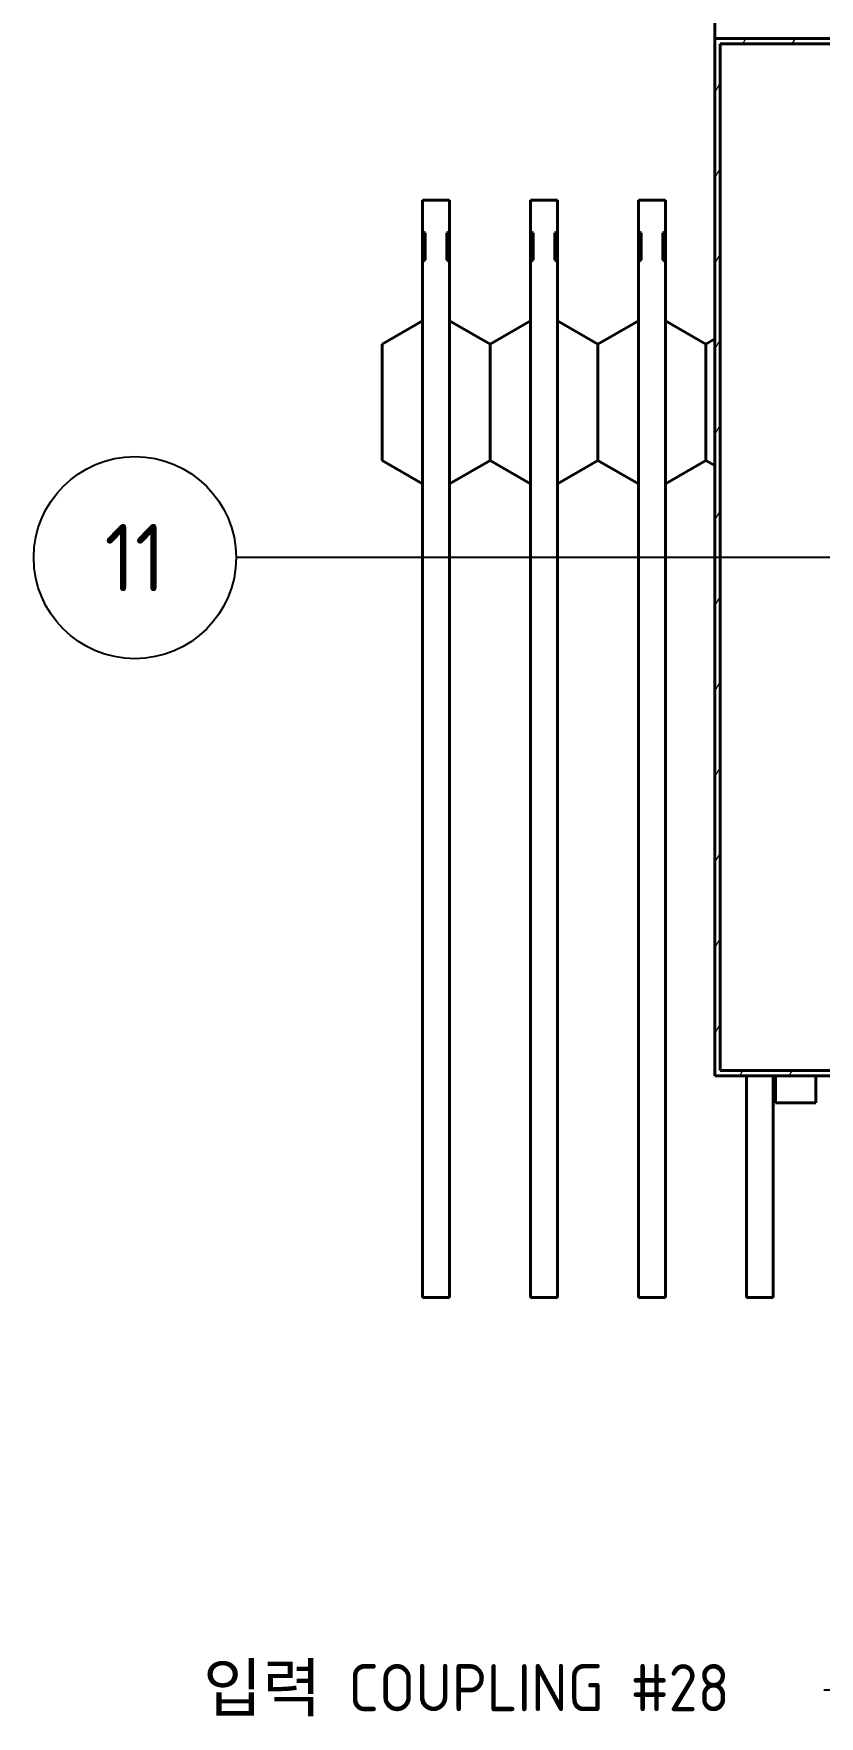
# Model space of a CAD drawing. Header units: millimetres. Extents: x 0 to 4205, y 0 to 2970.
# Drawn here: x 1433 to 1724, y 2031 to 2655 of the extents above; entities that cross this region are included whole.
import ezdxf

# ---------------------------------------------------------------- set-up
doc = ezdxf.new("R2010")
doc.units = ezdxf.units.MM
doc.header["$LTSCALE"] = 5
for name, color, linetype, lineweight in [('가시적인 것(ISO)', 3, 'Continuous', 40), ('기호(ISO)', 5, 'Continuous', 25), ('해치(ISO)', 7, 'Continuous', 18)]:
    doc.layers.add(name, color=color, linetype=linetype, lineweight=lineweight)
doc.styles.add('부품번호텍스트_PSTEK_POSCO', font='isocp.shx')
doc.styles.add('치수 텍스트_PSTEK_POSCO', font='isocp.shx')
doc.dimstyles.new('치수_PSTEK_POSCO$7', dxfattribs={"dimscale": 5, "dimtxt": 3.5, "dimasz": 2.5, "dimexe": 2, "dimexo": 2.5, "dimgap": 1, "dimtad": 1, "dimrnd": 1e-08, "dimdsep": 46, "dimtxsty": '치수 텍스트_PSTEK_POSCO', "dimcen": 0.09, "dimdle": 10, "dimclrd": 7, "dimclre": 7, "dimclrt": 2, "dimadec": 1, "dimazin": 2, "dimtfac": 1, "dimtmove": 0, "dimatfit": 3, "dimfxl": 0, "dimtolj": 1, "dimlwd": -1, "dimlwe": -1, "dimarcsym": 0})

# ---------------------------------------------------------------- blocks, each defined once
blk = doc.blocks.new('품번기호10')
at = {"layer": '기호(ISO)', "color": 7}
for p, q in [((351.77, 492.14), (301.58, 492.14)), ((354.27, 492.14), (351.77, 492.64)), ((351.77, 492.64), (351.77, 491.64)), ((351.77, 492.14), (354.27, 492.14)), ((351.77, 491.64), (354.27, 492.14))]:
    blk.add_line(p, q, dxfattribs=at)
at = {"layer": '기호(ISO)', "color": 7, "flags": 128}
blk.add_lwpolyline([(351.77, 491.64), (354.27, 492.14)], dxfattribs=at)
at = {"layer": '기호(ISO)'}
blk.add_circle((294.08, 492.14), 7.5, dxfattribs=at)
at = {"layer": '기호(ISO)', "color": 7}
blk.add_solid([(351.77, 491.64), (354.27, 492.14), (351.77, 492.64), (351.77, 491.64)], dxfattribs=at)
at = {"layer": '기호(ISO)', "color": 7, "insert": (294.08, 492.14), "char_height": 5, "attachment_point": 5, "style": '부품번호텍스트_PSTEK_POSCO'}
blk.add_mtext('11', dxfattribs=at)

msp = doc.modelspace()

# ---------------------------------------------------------------- hatches: boundary and pattern name
at = {"layer": '해치(ISO)'}
h = msp.add_hatch(dxfattribs=at)
h.set_pattern_fill('ANSI31', color=256, scale=127, angle=14.999978, style=0)
h.set_pattern_definition([(60, (0, 0), (-13.74815, 7.937505), [])])
h.paths.add_polyline_path([(2112.348, 2653.391), (1685.348, 2653.391), (1685.348, 2268.391), (2112.348, 2268.391)])
h.paths.add_polyline_path([(1687.348, 2651.391), (2110.348, 2651.391), (2110.348, 2270.391), (1687.348, 2270.391)], flags=0)

# ---------------------------------------------------------------- linework, layer by layer
at = {"layer": '가시적인 것(ISO)'}
for p, q in [((1685.348, 2688.391), (1685.348, 2653.391)), ((2112.348, 2653.391), (1685.348, 2653.391)), ((1685.348, 2653.391), (1685.348, 2268.391)), ((1687.348, 2651.391), (2110.348, 2651.391)), ((1687.348, 2270.391), (1687.348, 2651.391)), ((1577.048, 2593.391), (1577.048, 2587.36)), ((1577.048, 2593.391), (1587.048, 2593.391)), ((1587.048, 2587.36), (1587.048, 2593.391)), ((1617.048, 2593.391), (1617.048, 2587.36)), ((1617.048, 2593.391), (1627.048, 2593.391)), ((1627.048, 2587.36), (1627.048, 2593.391)), ((1657.048, 2593.391), (1657.048, 2587.36)), ((1657.048, 2593.391), (1667.048, 2593.391)), ((1667.048, 2587.36), (1667.048, 2593.391)), ((1577.048, 2581.61), (1577.048, 2587.36)), ((1587.048, 2587.36), (1587.048, 2581.61)), ((1617.048, 2581.61), (1617.048, 2587.36)), ((1627.048, 2587.36), (1627.048, 2581.61)), ((1657.048, 2581.61), (1657.048, 2587.36)), ((1667.048, 2587.36), (1667.048, 2581.61)), ((1577.048, 2570.691), (1577.048, 2581.61)), ((1577.048, 2581.61), (1578.048, 2581.176)), ((1578.048, 2581.176), (1578.048, 2571.125)), ((1586.048, 2581.176), (1587.048, 2581.61)), ((1586.048, 2571.125), (1586.048, 2581.176)), ((1587.048, 2581.61), (1587.048, 2570.691)), ((1617.048, 2570.691), (1617.048, 2581.61)), ((1617.048, 2581.61), (1618.048, 2581.176)), ((1618.048, 2581.176), (1618.048, 2571.125)), ((1626.048, 2581.176), (1627.048, 2581.61)), ((1626.048, 2571.125), (1626.048, 2581.176)), ((1627.048, 2581.61), (1627.048, 2570.691)), ((1657.048, 2570.691), (1657.048, 2581.61)), ((1657.048, 2581.61), (1658.048, 2581.176)), ((1658.048, 2581.176), (1658.048, 2571.125)), ((1666.048, 2581.176), (1667.048, 2581.61)), ((1666.048, 2571.125), (1666.048, 2581.176)), ((1667.048, 2581.61), (1667.048, 2570.691)), ((1578.048, 2571.125), (1577.048, 2570.691)), ((1577.048, 2564.849), (1577.048, 2570.691)), ((1587.048, 2570.691), (1586.048, 2571.125)), ((1587.048, 2570.691), (1587.048, 2564.849)), ((1618.048, 2571.125), (1617.048, 2570.691)), ((1617.048, 2564.849), (1617.048, 2570.691)), ((1627.048, 2570.691), (1626.048, 2571.125)), ((1627.048, 2570.691), (1627.048, 2564.849)), ((1658.048, 2571.125), (1657.048, 2570.691)), ((1657.048, 2564.849), (1657.048, 2570.691)), ((1667.048, 2570.691), (1666.048, 2571.125)), ((1667.048, 2570.691), (1667.048, 2564.849)), ((1577.048, 2564.849), (1577.048, 2541.357)), ((1587.048, 2541.357), (1587.048, 2564.849)), ((1617.048, 2564.849), (1617.048, 2541.357)), ((1627.048, 2541.357), (1627.048, 2564.849)), ((1657.048, 2564.849), (1657.048, 2541.357)), ((1667.048, 2541.357), (1667.048, 2564.849)), ((1562.048, 2539.98), (1577.048, 2548.641)), ((1602.048, 2539.98), (1587.048, 2548.641)), ((1602.048, 2539.98), (1617.048, 2548.641)), ((1642.048, 2539.98), (1627.048, 2548.641)), ((1642.048, 2539.98), (1657.048, 2548.641)), ((1682.048, 2539.98), (1667.048, 2548.641)), ((1682.048, 2539.98), (1685.348, 2541.886)), ((1562.048, 2539.98), (1562.048, 2496.801)), ((1577.048, 2186.11), (1577.048, 2541.357)), ((1587.048, 2541.357), (1587.048, 2186.11)), ((1602.048, 2539.98), (1602.048, 2496.801)), ((1617.048, 2186.11), (1617.048, 2541.357)), ((1627.048, 2541.357), (1627.048, 2186.11)), ((1642.048, 2539.98), (1642.048, 2496.801)), ((1657.048, 2186.11), (1657.048, 2541.357)), ((1667.048, 2541.357), (1667.048, 2186.11)), ((1682.048, 2539.98), (1682.048, 2496.801)), ((1562.048, 2496.801), (1577.048, 2488.141)), ((1602.048, 2496.801), (1587.048, 2488.141)), ((1602.048, 2496.801), (1617.048, 2488.141)), ((1642.048, 2496.801), (1627.048, 2488.141)), ((1642.048, 2496.801), (1657.048, 2488.141)), ((1682.048, 2496.801), (1667.048, 2488.141)), ((1682.048, 2496.801), (1685.348, 2494.896)), ((1685.348, 2268.391), (2112.348, 2268.391)), ((2110.348, 2270.391), (1687.348, 2270.391)), ((1697.048, 2186.11), (1697.048, 2268.391)), ((1707.048, 2268.391), (1707.048, 2186.11)), ((1707.848, 2268.391), (1707.848, 2258.391)), ((1722.848, 2268.391), (1722.848, 2258.391)), ((1707.848, 2258.391), (1722.848, 2258.391)), ((1587.048, 2186.11), (1577.048, 2186.11)), ((1627.048, 2186.11), (1617.048, 2186.11)), ((1667.048, 2186.11), (1657.048, 2186.11)), ((1707.048, 2186.11), (1697.048, 2186.11))]:
    msp.add_line(p, q, dxfattribs=at)

# ---------------------------------------------------------------- block references
at = {"layer": '기호(ISO)', "xscale": 5, "yscale": 5, "zscale": 5}
msp.add_blockref('품번기호10', (0, 0), dxfattribs=at)

# ---------------------------------------------------------------- texts
at = {"layer": '기호(ISO)', "color": 2, "insert": (1495.626, 2040.42), "char_height": 17.5, "width": 225.18473, "attachment_point": 4, "style": '치수 텍스트_PSTEK_POSCO'}
msp.add_mtext('{\\fISOCP|b0|i0;\\H17.5000;입력 COUPLING #28}', dxfattribs=at)

# ---------------------------------------------------------------- leaders
at = {"layer": '기호(ISO)', "color": 7, "annotation_type": 0, "has_hookline": 1, "hookline_direction": 1, "text_width": 213.183}
msp.add_leader([(1815.227, 2218.391), (1738.311, 2040.42), (1725.811, 2040.42)], dimstyle='치수_PSTEK_POSCO$7', override={"dimtad": 0}, dxfattribs=at)

doc.saveas('drawing.dxf')
